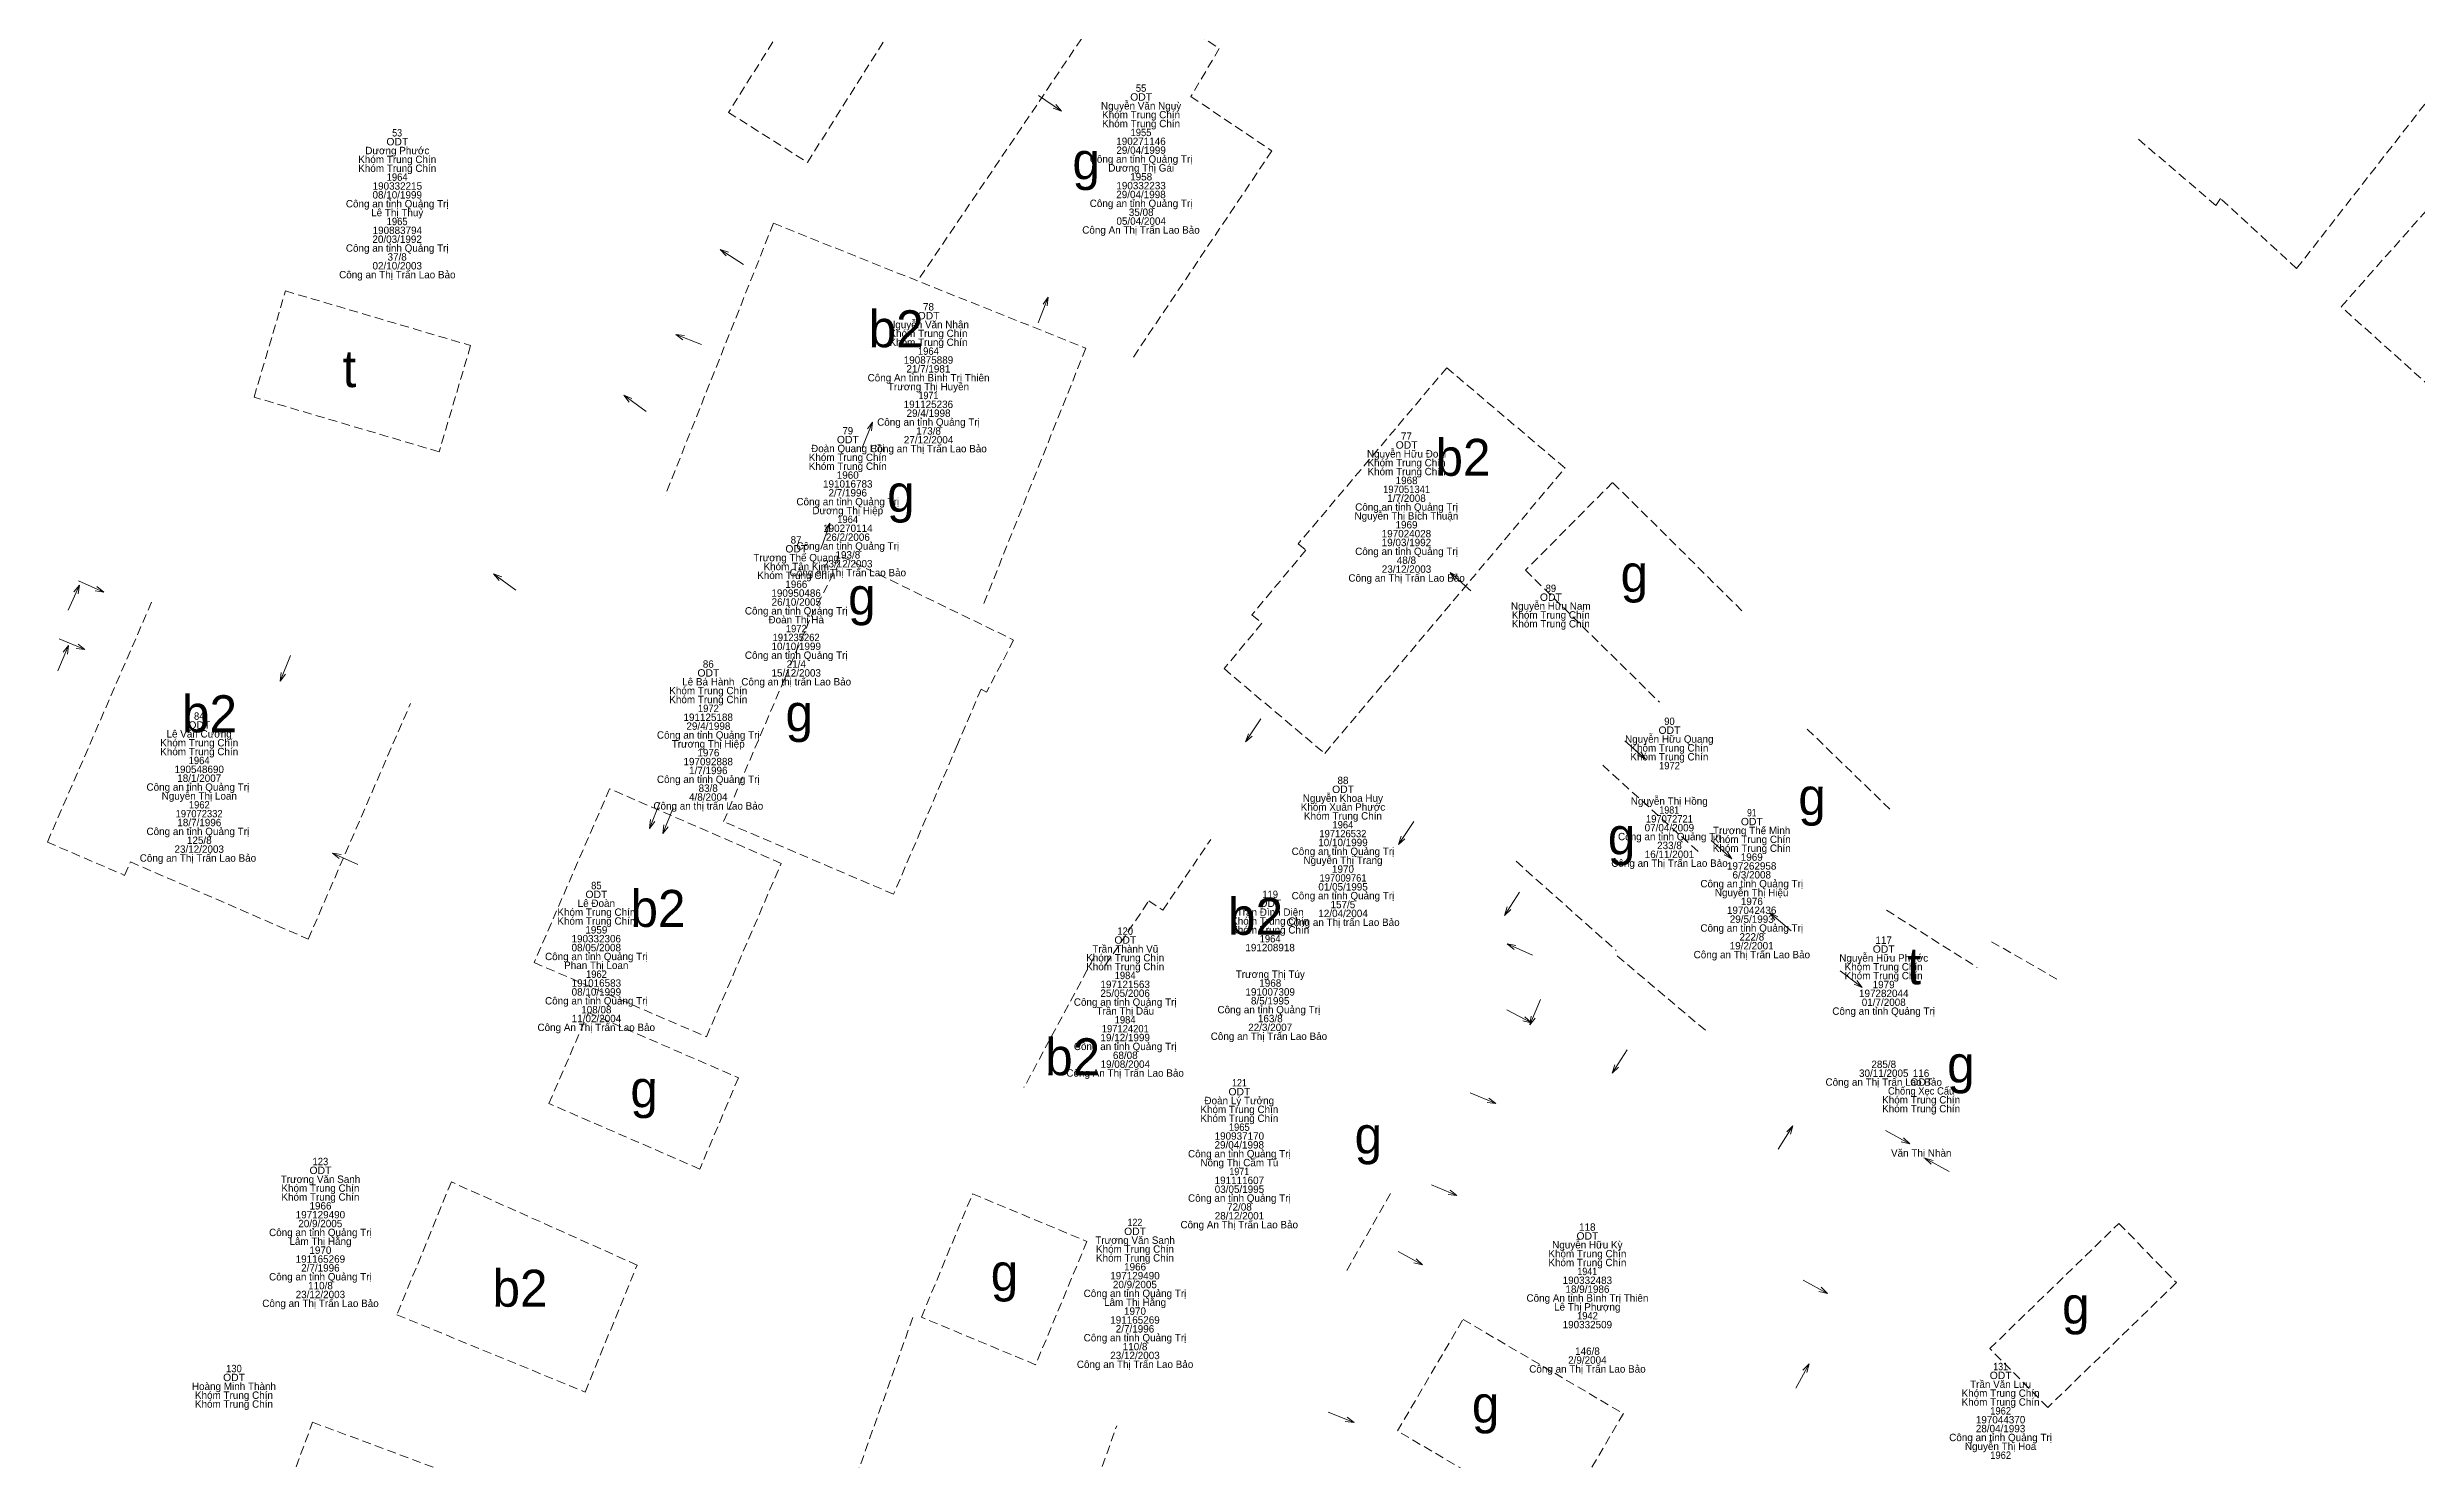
# Model space of a CAD drawing. Header units: metres. Extents: x 537497 to 538033, y 1836993 to 1837512.
# Drawn here: x 537587.7 to 537716, y 1837373 to 1837449.5 of the extents above; entities that cross this region are included whole.
import ezdxf
from ezdxf.enums import TextEntityAlignment as Align

# ---------------------------------------------------------------- set-up
doc = ezdxf.new("R2010")
doc.units = ezdxf.units.M
doc.header["$LTSCALE"] = 0.16
doc.linetypes.add('MEDIUM_DASHED', pattern=[4.5, 3, -1.5])
doc.layers.add('14', color=7, linetype='MEDIUM_DASHED', lineweight=13)
doc.layers.add('16', color=7, linetype='Continuous', lineweight=13)
doc.layers.add('15', color=7, linetype='Continuous')

msp = doc.modelspace()

# ---------------------------------------------------------------- linework, layer by layer
at = {"layer": '14'}
for p, q in [((537627.05, 1837439.97), (537621.19, 1837425.25)), ((537587.74, 1837406.47), (537593.43, 1837419.57)), ((537683.01, 1837412.59), (537687.6, 1837408.14)), ((537671.94, 1837410.63), (537677.21, 1837405.86)), ((537633.55, 1837403.65), (537624.35, 1837407.58)), ((537667.25, 1837405.43), (537672.67, 1837400.6)), ((537687.31, 1837402.78), (537692.21, 1837399.69)), ((537692.99, 1837401.08), (537696.54, 1837399.05)), ((537644.38, 1837400.19), (537640.61, 1837393.18)), ((537677.5, 1837396.28), (537672.55, 1837400.46)), ((537658.08, 1837383.27), (537660.55, 1837387.62))]:
    msp.add_line(p, q, dxfattribs=at)
for points in [[(537709.51, 1837437.52), (537728.24, 1837461.55), (537723.26, 1837465.43), (537722.37, 1837464.29)], [(537634.98, 1837437.03), (537645.79, 1837453.01), (537651.18, 1837449.43), (537649.65, 1837446.83), (537654.03, 1837443.89), (537646.47, 1837432.63)], [(537717.31, 1837430.62), (537711.92, 1837435.45), (537724.07, 1837449.19)], [(537709.51, 1837437.52), (537705.39, 1837441.31), (537705.14, 1837440.93), (537700.84, 1837444.61)], [(537627.05, 1837439.97), (537643.96, 1837433.21), (537638.39, 1837419.27)], [(537679.48, 1837418.99), (537672.48, 1837425.94), (537667.76, 1837421.19), (537675.02, 1837414.04)], [(537629.09, 1837418.68), (537630.77, 1837421.92), (537640.05, 1837417.41)], [(537624.35, 1837407.58), (537627.68, 1837415.39), (537629.09, 1837418.68)], [(537640.05, 1837417.41), (537638.59, 1837414.59), (537638.29, 1837414.75)], [(537587.74, 1837406.47), (537591.92, 1837404.67), (537592.24, 1837405.4), (537601.86, 1837401.22), (537607.4, 1837413.98)], [(537638.29, 1837414.75), (537637.01, 1837411.75), (537633.55, 1837403.65)], [(537645.03, 1837399.83), (537647.37, 1837403.29), (537648.13, 1837402.78), (537650.72, 1837406.61)], [(537634.59, 1837380.73), (537622.79, 1837347.6), (537634.46, 1837343.51), (537645.63, 1837374.87)]]:
    msp.add_lwpolyline(points, dxfattribs=at)
for points in [[(537628.89, 1837443.27), (537637.47, 1837456.89), (537633.16, 1837459.54), (537624.61, 1837445.97)], [(537600.63, 1837436.31), (537610.65, 1837433.35), (537608.95, 1837427.6), (537598.93, 1837430.56)], [(537669.9, 1837426.72), (537663.5, 1837432.15), (537655.46, 1837422.62), (537655.87, 1837422.28), (537652.95, 1837418.77), (537653.49, 1837418.32), (537651.44, 1837415.86), (537656.89, 1837411.27)], [(537614.09, 1837399.95), (537623.42, 1837395.93), (537627.47, 1837405.32), (537618.18, 1837409.36)], [(537617.03, 1837397.24), (537625.15, 1837393.71), (537623.06, 1837388.77), (537614.89, 1837392.32)], [(537616.85, 1837376.7), (537619.67, 1837383.57), (537609.61, 1837388.07), (537606.66, 1837380.88)], [(537635.06, 1837380.75), (537637.83, 1837387.43), (537644.02, 1837384.85), (537641.24, 1837378.18)], [(537703, 1837382.62), (537696.04, 1837375.87), (537692.9, 1837379.05), (537699.89, 1837385.83)], [(537664.38, 1837380.63), (537673.06, 1837375.53), (537669.51, 1837369.49), (537660.83, 1837374.59)], [(537615.54, 1837370.06), (537612.76, 1837362.83), (537599.44, 1837367.92), (537602.1, 1837375.06)]]:
    msp.add_lwpolyline(points, close=True, dxfattribs=at)
at = {"layer": '16'}
for p, q in [((537642.64, 1837446.04), (537642.19, 1837446.2)), ((537624.17, 1837438.56), (537624.62, 1837438.41)), ((537641.92, 1837435.98), (537641.87, 1837435.51)), ((537621.77, 1837433.95), (537622.24, 1837433.89)), ((537618.94, 1837430.66), (537619.38, 1837430.49)), ((537632.41, 1837429.21), (537632.35, 1837428.74)), ((537630.1, 1837423.74), (537630.07, 1837423.26)), ((537589.48, 1837420.38), (537589.41, 1837419.91)), ((537590.79, 1837420), (537590.32, 1837420.08)), ((537611.9, 1837421), (537612.34, 1837420.83)), ((537663.68, 1837421.06), (537664.11, 1837420.85)), ((537588.88, 1837417.12), (537588.82, 1837416.65)), ((537589.77, 1837416.89), (537589.29, 1837416.95)), ((537600.35, 1837415.19), (537600.4, 1837415.66)), ((537652.6, 1837411.89), (537652.76, 1837412.34)), ((537674.26, 1837410.96), (537673.83, 1837411.17)), ((537620.34, 1837407.21), (537620.4, 1837407.69)), ((537621.06, 1837406.93), (537621.11, 1837407.4)), ((537603.18, 1837405.87), (537603.65, 1837405.8)), ((537660.88, 1837406.34), (537661.03, 1837406.79)), ((537678.94, 1837405.57), (537678.52, 1837405.78)), ((537666.62, 1837402.5), (537666.77, 1837402.96)), ((537680.99, 1837402.64), (537681.42, 1837402.43)), ((537666.77, 1837400.96), (537667.24, 1837400.88)), ((537685.99, 1837398.59), (537685.55, 1837398.78)), ((537667.99, 1837396.57), (537668.06, 1837397.04)), ((537668.08, 1837396.69), (537667.61, 1837396.8)), ((537672.45, 1837393.97), (537672.6, 1837394.42)), ((537666.16, 1837392.32), (537665.68, 1837392.38)), ((537682.24, 1837391.11), (537682.1, 1837390.65)), ((537688.56, 1837390.13), (537688.1, 1837390.25)), ((537689.38, 1837389.36), (537689.84, 1837389.24)), ((537664.05, 1837387.33), (537663.58, 1837387.4)), ((537662.18, 1837383.59), (537661.72, 1837383.7)), ((537684.11, 1837382.04), (537683.64, 1837382.15)), ((537683.11, 1837378.22), (537683, 1837377.76)), ((537658.48, 1837375.05), (537658, 1837375.11))]:
    msp.add_line(p, q, dxfattribs=at)
for points in [[(537641.39, 1837446.89), (537642.64, 1837446.04), (537642.33, 1837446.4)], [(537625.43, 1837437.74), (537624.17, 1837438.56), (537624.48, 1837438.21)], [(537641.38, 1837434.58), (537641.92, 1837435.98), (537641.64, 1837435.6)], [(537623.16, 1837433.4), (537621.77, 1837433.95), (537622.14, 1837433.67)], [(537620.16, 1837429.78), (537618.94, 1837430.66), (537619.24, 1837430.29)], [(537631.85, 1837427.82), (537632.41, 1837429.21), (537632.13, 1837428.84)], [(537629.61, 1837422.32), (537630.1, 1837423.74), (537629.84, 1837423.35)], [(537588.87, 1837419.02), (537589.48, 1837420.38), (537589.18, 1837420.02)], [(537589.42, 1837420.62), (537590.79, 1837420), (537590.42, 1837420.3)], [(537613.1, 1837420.11), (537611.9, 1837421), (537612.19, 1837420.63)], [(537664.81, 1837420.08), (537663.68, 1837421.06), (537663.94, 1837420.67)], [(537588.38, 1837417.47), (537589.77, 1837416.89), (537589.4, 1837417.18)], [(537588.31, 1837415.74), (537588.88, 1837417.12), (537588.59, 1837416.75)], [(537600.9, 1837416.58), (537600.35, 1837415.19), (537600.63, 1837415.56)], [(537653.44, 1837413.14), (537652.6, 1837411.89), (537652.96, 1837412.2)], [(537673.14, 1837411.96), (537674.26, 1837410.96), (537674, 1837411.35)], [(537620.89, 1837408.61), (537620.34, 1837407.21), (537620.62, 1837407.59)], [(537621.61, 1837408.32), (537621.06, 1837406.93), (537621.34, 1837407.3)], [(537661.71, 1837407.59), (537660.88, 1837406.34), (537661.23, 1837406.65)], [(537604.55, 1837405.26), (537603.18, 1837405.87), (537603.54, 1837405.58)], [(537677.81, 1837406.55), (537678.94, 1837405.57), (537678.68, 1837405.96)], [(537667.44, 1837403.76), (537666.62, 1837402.5), (537666.97, 1837402.82)], [(537682.14, 1837401.67), (537680.99, 1837402.64), (537681.26, 1837402.25)], [(537668.14, 1837400.35), (537666.77, 1837400.96), (537667.14, 1837400.66)], [(537684.8, 1837399.51), (537685.99, 1837398.59), (537685.7, 1837398.97)], [(537666.75, 1837397.39), (537668.08, 1837396.69), (537667.73, 1837397.01)], [(537668.58, 1837397.95), (537667.99, 1837396.57), (537668.28, 1837396.94)], [(537673.26, 1837395.23), (537672.45, 1837393.97), (537672.8, 1837394.28)], [(537664.77, 1837392.9), (537666.16, 1837392.32), (537665.78, 1837392.61)], [(537681.44, 1837389.84), (537682.24, 1837391.11), (537681.9, 1837390.79)], [(537687.25, 1837390.86), (537688.56, 1837390.13), (537688.22, 1837390.46)], [(537690.69, 1837388.63), (537689.38, 1837389.36), (537689.72, 1837389.03)], [(537662.67, 1837387.92), (537664.05, 1837387.33), (537663.68, 1837387.62)], [(537660.86, 1837384.3), (537662.18, 1837383.59), (537661.84, 1837383.91)], [(537682.79, 1837382.76), (537684.11, 1837382.04), (537683.77, 1837382.37)], [(537682.39, 1837376.9), (537683.11, 1837378.22), (537682.78, 1837377.88)], [(537657.08, 1837375.61), (537658.48, 1837375.05), (537658.1, 1837375.33)]]:
    msp.add_lwpolyline(points, dxfattribs=at)

# ---------------------------------------------------------------- texts
at = {"layer": '15'}
for s, width, p in [('ODT', 1.05, (537646.955, 1837446.61)), ('55', 0.95, (537646.95, 1837447.09)), ('ODT', 1.05, (537606.685, 1837444.19)), ('53', 0.9, (537606.675, 1837444.67)), ('1955', 0.95, (537646.945, 1837444.69)), ('1964', 0.95, (537606.675, 1837442.27)), ('1965', 0.95, (537606.675, 1837439.87)), ('ODT', 1.05, (537635.445, 1837434.77)), ('1964', 0.95, (537635.435, 1837432.85)), ('1971', 0.9, (537635.435, 1837430.45)), ('79', 0.95, (537631.075, 1837428.54)), ('ODT', 1.05, (537631.075, 1837428.06)), ('ODT', 1.05, (537661.325, 1837427.77)), ('197051341', 0.95, (537661.325, 1837425.37)), ('1964', 0.95, (537631.065, 1837423.74)), ('ODT', 1.05, (537628.285, 1837422.15)), ('ODT', 1.05, (537669.135, 1837419.53)), ('89', 0.95, (537669.135, 1837420.01)), ('191235262', 0.95, (537628.275, 1837417.35)), ('1972', 0.95, (537628.285, 1837417.83)), ('ODT', 1.05, (537623.525, 1837415.43)), ('84', 0.95, (537595.96, 1837413.09)), ('1972', 0.95, (537623.525, 1837413.51)), ('ODT', 1.05, (537595.965, 1837412.61)), ('ODT', 1.05, (537675.555, 1837412.33)), ('90', 0.95, (537675.555, 1837412.81)), ('1964', 0.95, (537595.955, 1837410.69)), ('1972', 0.95, (537675.555, 1837410.41)), ('1962', 0.95, (537595.965, 1837408.29)), ('ODT', 1.05, (537657.885, 1837409.13)), ('1981', 0.9, (537675.545, 1837408.01)), ('197072332', 0.95, (537595.955, 1837407.81)), ('197126532', 0.95, (537657.875, 1837406.73)), ('1964', 0.95, (537657.875, 1837407.21)), ('197072721', 0.95, (537675.555, 1837407.53)), ('ODT', 1.05, (537680.015, 1837407.38)), ('91', 0.85, (537680.01, 1837407.86)), ('197009761', 0.95, (537657.885, 1837404.33)), ('ODT', 1.05, (537617.465, 1837403.44)), ('85', 0.95, (537617.46, 1837403.92)), ('ODT', 1.05, (537653.945, 1837402.96)), ('119', 0.95, (537653.94, 1837403.44)), ('ODT', 1.05, (537646.095, 1837400.97)), ('120', 0.95, (537646.09, 1837401.45)), ('1964', 0.95, (537653.935, 1837401.04)), ('ODT', 1.05, (537687.155, 1837400.48)), ('1962', 0.95, (537617.465, 1837399.12)), ('1984', 0.95, (537646.085, 1837399.05)), ('1984', 0.95, (537646.085, 1837396.65)), ('197124201', 0.95, (537646.095, 1837396.17)), ('ODT', 1.05, (537652.275, 1837392.76)), ('121', 0.9, (537652.275, 1837393.24)), ('Chống Xẹc Cẩu', 0.95, (537689.18, 1837392.8)), ('ODT', 1.05, (537689.185, 1837393.28)), ('1965', 0.95, (537652.265, 1837390.84)), ('123', 0.95, (537602.52, 1837388.98)), ('ODT', 1.05, (537602.525, 1837388.5)), ('1971', 0.9, (537652.265, 1837388.44)), ('ODT', 1.05, (537646.625, 1837385.2)), ('122', 0.9, (537646.615, 1837385.68)), ('ODT', 1.05, (537671.115, 1837384.95)), ('1941', 0.9, (537671.105, 1837383.03)), ('1942', 0.95, (537671.115, 1837380.63)), ('ODT', 1.05, (537597.845, 1837377.29)), ('130', 0.95, (537597.84, 1837377.77)), ('ODT', 1.05, (537693.485, 1837377.4)), ('131', 0.9, (537693.485, 1837377.88)), ('1962', 0.95, (537693.485, 1837375.48)), ('1962', 0.95, (537693.485, 1837373.08))]:
    msp.add_text(s, height=0.4, dxfattribs=dict(at, width=width)).set_placement(p, align=Align.CENTER)
for s, p in [('Nguyễn Văn Nguỳ', (537646.95, 1837446.13)), ('Khóm Trung Chín', (537646.95, 1837445.65)), ('Khóm Trung Chín', (537646.95, 1837445.17)), ('190271146', (537646.945, 1837444.21)), ('Khóm Trung Chín', (537606.68, 1837443.23)), ('Khóm Trung Chín', (537606.68, 1837442.75)), ('Dương Phước', (537606.685, 1837443.71)), ('Công an tỉnh Quảng Trị', (537646.95, 1837443.25)), ('Dương Thị Gái', (537646.955, 1837442.77)), ('29/04/1999', (537646.95, 1837443.73)), ('08/10/1999', (537606.68, 1837441.31)), ('190332215', (537606.685, 1837441.79)), ('29/04/1998', (537646.945, 1837441.33)), ('190332233', (537646.95, 1837441.81)), ('1958', (537646.955, 1837442.29)), ('Công an tỉnh Quảng Trị', (537606.68, 1837440.83)), ('Lê Thị Thuỷ', (537606.68, 1837440.35)), ('Công an tỉnh Quảng Trị', (537646.95, 1837440.85)), ('35/08', (537646.955, 1837440.37)), ('20/03/1992', (537606.675, 1837438.91)), ('190883794', (537606.685, 1837439.39)), ('Công An Thị Trấn Lao Bảo', (537646.945, 1837439.41)), ('05/04/2004', (537646.955, 1837439.89)), ('Công an tỉnh Quảng Trị', (537606.68, 1837438.43)), ('02/10/2003', (537606.68, 1837437.47)), ('37/8', (537606.675, 1837437.95)), ('Công an Thị Trấn Lao Bảo', (537606.685, 1837436.99)), ('78', (537635.44, 1837435.25)), ('Nguyễn Văn Nhân', (537635.445, 1837434.29)), ('Khóm Trung Chín', (537635.44, 1837433.81)), ('Khóm Trung Chín', (537635.44, 1837433.33)), ('190875889', (537635.44, 1837432.37)), ('Công An tỉnh Bình Trị Thiên', (537635.445, 1837431.41)), ('21/7/1981', (537635.435, 1837431.89)), ('Trương Thị Huyền', (537635.44, 1837430.93)), ('191125236', (537635.435, 1837429.97)), ('Công an tỉnh Quảng Trị', (537635.44, 1837429.01)), ('29/4/1998', (537635.445, 1837429.49)), ('173/8', (537635.445, 1837428.53)), ('Đoàn Quang Hồi', (537631.075, 1837427.58)), ('Công an Thị Trấn Lao Bảo', (537635.445, 1837427.57)), ('27/12/2004', (537635.445, 1837428.05)), ('Nguyễn Hữu Đoài', (537661.32, 1837427.29)), ('77', (537661.315, 1837428.25)), ('Khóm Trung Chín', (537631.07, 1837427.1)), ('Khóm Trung Chín', (537631.07, 1837426.62)), ('1960', (537631.07, 1837426.14)), ('Khóm Trung Chín', (537661.32, 1837426.81)), ('Khóm Trung Chín', (537661.32, 1837426.33)), ('Công an tỉnh Quảng Trị', (537631.07, 1837424.7)), ('191016783', (537631.07, 1837425.66)), ('2/7/1996', (537631.07, 1837425.18)), ('1/7/2008', (537661.32, 1837424.89)), ('1968', (537661.325, 1837425.85)), ('Dương Thị Hiệp', (537631.07, 1837424.22)), ('Nguyễn Thị Bích Thuận', (537661.315, 1837423.93)), ('Công an tỉnh Quảng Trị', (537661.32, 1837424.41)), ('1969', (537661.32, 1837423.45)), ('87', (537628.275, 1837422.63)), ('Công an tỉnh Quảng Trị', (537631.07, 1837422.3)), ('190270114', (537631.075, 1837423.26)), ('26/2/2006', (537631.075, 1837422.78)), ('197024028', (537661.315, 1837422.97)), ('19/03/1992', (537661.315, 1837422.49)), ('Trương Thế Quang', (537628.275, 1837421.67)), ('Khóm Tân Kim', (537628.28, 1837421.19)), ('Công an Thị Trấn Lao Bảo', (537631.075, 1837420.86)), ('23/12/2003', (537631.07, 1837421.34)), ('193/8', (537631.075, 1837421.82)), ('Công an tỉnh Quảng Trị', (537661.32, 1837422.01)), ('23/12/2003', (537661.32, 1837421.05)), ('48/8', (537661.315, 1837421.53)), ('Khóm Trung Chín', (537628.28, 1837420.71)), ('190950486', (537628.275, 1837419.75)), ('1966', (537628.285, 1837420.23)), ('Công an Thị Trấn Lao Bảo', (537661.325, 1837420.57)), ('Công an tỉnh Quảng Trị', (537628.28, 1837418.79)), ('Đoàn Thị Hà', (537628.28, 1837418.31)), ('26/10/2005', (537628.285, 1837419.27)), ('Nguyễn Hữu Nam', (537669.13, 1837419.05)), ('Khóm Trung Chín', (537669.13, 1837418.57)), ('Khóm Trung Chín', (537669.13, 1837418.09)), ('86', (537623.52, 1837415.91)), ('Công an tỉnh Quảng Trị', (537628.28, 1837416.39)), ('10/10/1999', (537628.28, 1837416.87)), ('21/4', (537628.285, 1837415.91)), ('Khóm Trung Chín', (537623.52, 1837414.47)), ('Lê Bá Hành', (537623.52, 1837414.95)), ('Công an thị trấn Lao Bảo', (537628.28, 1837414.95)), ('15/12/2003', (537628.28, 1837415.43)), ('Khóm Trung Chín', (537623.52, 1837413.99)), ('Lê Văn Cường', (537595.955, 1837412.13)), ('Công an tỉnh Quảng Trị', (537623.52, 1837412.07)), ('191125188', (537623.515, 1837413.03)), ('29/4/1998', (537623.525, 1837412.55)), ('Nguyễn Hữu Quang', (537675.545, 1837411.85)), ('Khóm Trung Chín', (537595.96, 1837411.65)), ('Khóm Trung Chín', (537595.96, 1837411.17)), ('Trương Thị Hiệp', (537623.515, 1837411.59)), ('197092888', (537623.515, 1837410.63)), ('1976', (537623.525, 1837411.11)), ('Khóm Trung Chín', (537675.55, 1837411.37)), ('Khóm Trung Chín', (537675.55, 1837410.89)), ('Công an tỉnh Quảng Trị ', (537595.96, 1837409.25)), ('190548690', (537595.96, 1837410.21)), ('18/1/2007', (537595.96, 1837409.73)), ('Công an tỉnh Quảng Trị', (537623.52, 1837409.67)), ('1/7/1996', (537623.52, 1837410.15)), ('88', (537657.88, 1837409.61)), ('Nguyễn Thị Loan', (537595.965, 1837408.77)), ('Công an thị trấn Lao Bảo', (537623.52, 1837408.23)), ('4/8/2004', (537623.52, 1837408.71)), ('83/8', (537623.515, 1837409.19)), ('Khóm Xuân Phước', (537657.88, 1837408.17)), ('Nguyễn Khoa Huy', (537657.875, 1837408.65)), ('Nguyễn Thị Hồng', (537675.545, 1837408.49)), ('Công an tỉnh Quảng Trị ', (537595.96, 1837406.85)), ('18/7/1996', (537595.965, 1837407.33)), ('Khóm Trung Chín', (537657.88, 1837407.69)), ('07/04/2009', (537675.55, 1837407.05)), ('Trương Thế Minh', (537680.005, 1837406.9)), ('Công an Thị Trấn Lao Bảo ', (537595.965, 1837405.41)), ('23/12/2003', (537595.96, 1837405.89)), ('125/8', (537595.965, 1837406.37)), ('Công an tỉnh Quảng Trị', (537657.88, 1837405.77)), ('Nguyễn Thị Trang', (537657.88, 1837405.29)), ('10/10/1999', (537657.88, 1837406.25)), ('Công an tỉnh Quảng Trị', (537675.55, 1837406.57)), ('16/11/2001', (537675.555, 1837405.61)), ('233/8', (537675.555, 1837406.09)), ('Khóm Trung Chín', (537680.01, 1837406.42)), ('Khóm Trung Chín', (537680.01, 1837405.94)), ('1969', (537680.01, 1837405.46)), ('1970', (537657.88, 1837404.81)), ('Công an Thị Trấn Lao Bảo', (537675.555, 1837405.13)), ('197262958', (537680.005, 1837404.98)), ('6/3/2008', (537680.01, 1837404.5)), ('Lê Đoàn', (537617.46, 1837402.96)), ('Công an tỉnh Quảng Trị', (537657.88, 1837403.37)), ('01/05/1995', (537657.885, 1837403.85)), ('157/5', (537657.875, 1837402.89)), ('Công an tỉnh Quảng Trị', (537680.01, 1837404.02)), ('Nguyễn Thị Hiệu', (537680.005, 1837403.54)), ('1976', (537680.015, 1837403.06)), ('Khóm Trung Chín', (537617.46, 1837402.48)), ('Khóm Trung Chín', (537617.46, 1837402)), ('Khóm Trung Chín', (537653.94, 1837402)), ('Khóm Trung Chín', (537653.94, 1837401.52)), ('Trần Đình Diện', (537653.94, 1837402.48)), ('Công an Thị trấn Lao Bảo', (537657.885, 1837401.93)), ('12/04/2004', (537657.885, 1837402.41)), ('Công an tỉnh Quảng Trị', (537680.01, 1837401.62)), ('197042436', (537680.005, 1837402.58)), ('29/5/1993', (537680.01, 1837402.1)), ('08/05/2008', (537617.455, 1837400.56)), ('190332306', (537617.455, 1837401.04)), ('1959', (537617.46, 1837401.52)), ('Trần Thành Vũ', (537646.095, 1837400.49)), ('191208918', (537653.935, 1837400.56)), ('19/2/2001', (537680.005, 1837400.66)), ('222/8', (537680.015, 1837401.14)), ('117', (537687.15, 1837400.96)), ('Công an tỉnh Quảng Trị', (537617.46, 1837400.08)), ('Phan Thị Loan', (537617.455, 1837399.6)), ('Khóm Trung Chín', (537646.09, 1837400.01)), ('Khóm Trung Chín', (537646.09, 1837399.53)), ('Trương Thị Túy', (537653.945, 1837399.12)), ('Công an Thị Trấn Lao Bảo', (537680.015, 1837400.18)), ('Nguyễn Hữu Phước', (537687.155, 1837400)), ('Khóm Trung Chín', (537687.15, 1837399.52)), ('Khóm Trung Chín', (537687.15, 1837399.04)), ('Công an tỉnh Quảng Trị', (537617.46, 1837397.68)), ('08/10/1999', (537617.46, 1837398.16)), ('191016583', (537617.46, 1837398.64)), ('25/05/2006', (537646.085, 1837398.09)), ('197121563', (537646.09, 1837398.57)), ('191007309', (537653.94, 1837398.16)), ('8/5/1995', (537653.94, 1837397.68)), ('1968', (537653.945, 1837398.64)), ('197282044', (537687.155, 1837398.08)), ('1979', (537687.15, 1837398.56)), ('11/02/2004', (537617.465, 1837396.72)), ('108/08', (537617.46, 1837397.2)), ('Công an tỉnh Quảng Trị', (537646.09, 1837397.61)), ('Trần Thị Dấu', (537646.095, 1837397.13)), ('Công an tỉnh Quảng Trị ', (537653.94, 1837397.2)), ('163/8', (537653.945, 1837396.72)), ('Công an tỉnh Quảng Trị', (537687.15, 1837397.12)), ('01/7/2008', (537687.155, 1837397.6)), ('Công An Thị Trấn Lao Bảo', (537617.455, 1837396.24)), ('Công an tỉnh Quảng Trị', (537646.09, 1837395.21)), ('19/12/1999', (537646.09, 1837395.69)), ('Công an Thị Trấn Lao Bảo ', (537653.945, 1837395.76)), ('22/3/2007', (537653.94, 1837396.24)), ('19/08/2004', (537646.095, 1837394.25)), ('68/08', (537646.095, 1837394.73)), ('285/8', (537687.155, 1837394.24)), ('Công An Thị Trấn Lao Bảo', (537646.085, 1837393.77)), ('Công an Thị Trấn Lao Bảo', (537687.155, 1837393.28)), ('30/11/2005', (537687.155, 1837393.76)), ('116', (537689.175, 1837393.76)), ('Khóm Trung Chín', (537652.27, 1837391.8)), ('Khóm Trung Chín', (537652.27, 1837391.32)), ('Đoàn Lý Tưởng', (537652.265, 1837392.28)), ('Khóm Trung Chín', (537689.18, 1837392.32)), ('Khóm Trung Chín', (537689.18, 1837391.84)), ('190937170', (537652.27, 1837390.36)), ('Công an tỉnh Quảng Trị', (537652.27, 1837389.4)), ('Nông Thị Cẩm Tú', (537652.27, 1837388.92)), ('29/04/1998', (537652.265, 1837389.88)), ('Văn Thị Nhàn', (537689.185, 1837389.44)), ('Trương Văn Sanh', (537602.525, 1837388.02)), ('Khóm Trung Chín', (537602.52, 1837387.54)), ('03/05/1995', (537652.275, 1837387.48)), ('191111607', (537652.27, 1837387.96)), ('Khóm Trung Chín', (537602.52, 1837387.06)), ('1966', (537602.525, 1837386.58)), ('Công an tỉnh Quảng Trị', (537652.27, 1837387)), ('72/08', (537652.275, 1837386.52)), ('Công an tỉnh Quảng Trị', (537602.52, 1837385.14)), ('197129490', (537602.52, 1837386.1)), ('20/9/2005', (537602.515, 1837385.62)), ('Công An Thị Trấn Lao Bảo', (537652.265, 1837385.56)), ('28/12/2001', (537652.275, 1837386.04)), ('118', (537671.105, 1837385.43)), ('Lâm Thị Hằng', (537602.525, 1837384.66)), ('191165269', (537602.52, 1837383.7)), ('1970', (537602.52, 1837384.18)), ('Trương Văn Sanh', (537646.625, 1837384.72)), ('Khóm Trung Chín', (537646.62, 1837384.24)), ('Khóm Trung Chín', (537646.62, 1837383.76)), ('Khóm Trung Chín', (537671.11, 1837383.99)), ('Nguyễn Hữu Kỳ', (537671.11, 1837384.47)), ('Công an tỉnh Quảng Trị', (537602.52, 1837382.74)), ('2/7/1996', (537602.52, 1837383.22)), ('197129490', (537646.62, 1837382.8)), ('20/9/2005', (537646.615, 1837382.32)), ('1966', (537646.625, 1837383.28)), ('Khóm Trung Chín', (537671.11, 1837383.51)), ('190332483', (537671.11, 1837382.55)), ('Công an Thị Trấn Lao Bảo', (537602.525, 1837381.3)), ('23/12/2003', (537602.52, 1837381.78)), ('110/8', (537602.525, 1837382.26)), ('Công an tỉnh Quảng Trị', (537646.62, 1837381.84)), ('Lâm Thị Hằng', (537646.625, 1837381.36)), ('Công An tỉnh Bình Trị Thiên', (537671.115, 1837381.59)), ('Lê Thị Phượng', (537671.105, 1837381.11)), ('18/9/1986', (537671.115, 1837382.07)), ('191165269', (537646.62, 1837380.4)), ('2/7/1996', (537646.62, 1837379.92)), ('1970', (537646.62, 1837380.88)), ('190332509', (537671.11, 1837380.15)), ('Công an tỉnh Quảng Trị', (537646.62, 1837379.44)), ('23/12/2003', (537646.62, 1837378.48)), ('110/8', (537646.625, 1837378.96)), ('146/8', (537671.115, 1837378.71)), ('Công an Thị Trấn Lao Bảo', (537646.625, 1837378)), ('Công an Thị Trấn Lao Bảo', (537671.115, 1837377.75)), ('2/9/2004', (537671.11, 1837378.23)), ('Hoàng Minh Thành', (537597.84, 1837376.81)), ('Khóm Trung Chín', (537597.84, 1837376.33)), ('Khóm Trung Chín', (537693.48, 1837376.44)), ('Khóm Trung Chín', (537693.48, 1837375.96)), ('Trần Văn Lưu', (537693.48, 1837376.92)), ('Khóm Trung Chín', (537597.84, 1837375.85)), ('197044370', (537693.48, 1837375)), ('Công an tỉnh Quảng Trị', (537693.48, 1837374.04)), ('Nguyễn Thị Hoa', (537693.48, 1837373.56)), ('28/04/1993', (537693.48, 1837374.52))]:
    msp.add_text(s, height=0.4, dxfattribs=at).set_placement(p, align=Align.CENTER)
at = {"layer": '16'}
for s, p in [('g', (537643.23, 1837442.35)), ('b2', (537632.2, 1837433.26)), ('t', (537603.72, 1837431.1)), ('b2', (537662.89, 1837426.3)), ('g', (537633.2, 1837424.35)), ('g', (537672.91, 1837420.02)), ('g', (537631.09, 1837418.79)), ('b2', (537595.03, 1837412.42)), ('g', (537627.7, 1837412.47)), ('g', (537682.53, 1837407.94)), ('g', (537672.22, 1837405.8)), ('b2', (537619.31, 1837401.88)), ('b2', (537651.66, 1837401.45)), ('t', (537688.43, 1837398.77)), ('b2', (537641.76, 1837393.85)), ('g', (537690.59, 1837393.45)), ('g', (537619.3, 1837392.11)), ('g', (537658.51, 1837389.61)), ('b2', (537611.84, 1837381.32)), ('g', (537638.81, 1837382.18)), ('g', (537696.81, 1837380.4)), ('g', (537664.86, 1837375.04))]:
    msp.add_text(s, height=2, dxfattribs=at).set_placement(p)

doc.saveas('drawing.dxf')
